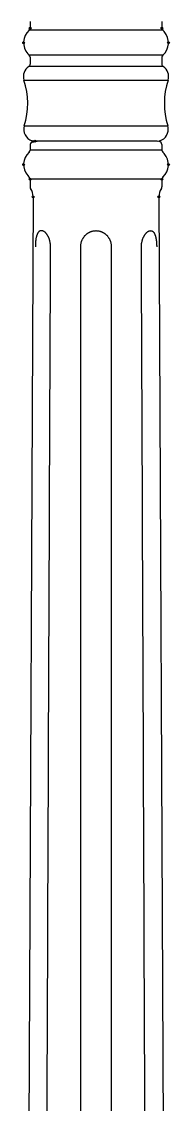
# Model space of a CAD drawing. Extents: x 0 to 129, y 0 to 366.
# Drawn here: x 42.4 to 54.1, y 85.4 to 170.7 of the extents above; entities that cross this region are included whole.
import ezdxf

# ---------------------------------------------------------------- set-up
doc = ezdxf.new("R2010")
doc.units = 0
doc.layers.add('LIVELLO_1', color=160, linetype='Continuous')

# ---------------------------------------------------------------- blocks, each defined once
blk = doc.blocks.new('AI9-BLK1')
at = {"layer": 'LIVELLO_1', "color": 7}
for p, q in [((-21.291, -12.751), (-21.291, -13.258)), ((-10.912, -12.751), (-10.912, -13.258)), ((-10.834, -13.432), (-21.368, -13.432)), ((-10.834, -15.391), (-21.368, -15.391)), ((-21.291, -15.562), (-21.291, -16.091)), ((-10.912, -15.562), (-10.912, -16.091)), ((-10.806, -16.288), (-21.398, -16.288)), ((-21.775, -17.354), (-10.429, -17.354)), ((-21.751, -20.973), (-10.451, -20.973)), ((-21.058, -22.2), (-20.747, -22.174)), ((-11.276, -22.174), (-20.927, -22.174)), ((-11.456, -22.174), (-20.747, -22.174)), ((-11.145, -22.2), (-11.456, -22.174)), ((-21.291, -22.434), (-21.291, -22.867)), ((-10.912, -22.867), (-21.291, -22.867)), ((-10.912, -22.434), (-10.912, -22.867)), ((-10.912, -25.173), (-21.291, -25.173)), ((-21.291, -25.173), (-21.291, -25.767)), ((-10.912, -25.173), (-10.912, -25.767)), ((-21.058, -26.562), (-21.524, -129.036)), ((-11.145, -26.562), (-10.679, -129.036))]:
    blk.add_line(p, q, dxfattribs=at)
for centre, radius in [((-21.29, -13.258), 0.0721), ((-20.926, -22.174), 0.072), ((-21.807, -24.018), 0.072)]:
    blk.add_circle(centre, radius, dxfattribs=at)
for centre, major_axis, ratio in [((-10.913, -13.258), (0.0731, 0), 0.980011), ((-21.807, -14.409), (-0.0017, -0.0736), 0.978654), ((-10.394, -14.409), (-0.0011, -0.0736), 0.987005), ((-21.059, -22.2), (0.0005, -0.0737), 0.976612), ((-10.394, -24.018), (0.0726, 0), 0.9847), ((-21.29, -25.173), (0.0721, 0), 0.932176), ((-10.913, -25.173), (0.0731, 0), 0.918765), ((-21.059, -26.56), (0.072, 0), 0.933042), ((-11.145, -26.562), (-0.0006, -0.0737), 0.977771)]:
    blk.add_ellipse(centre, major_axis=major_axis, ratio=ratio, dxfattribs=at)
for points, knots in [([(-21.368, -13.432), (-21.908, -13.911), (-21.959, -14.738), (-21.478, -15.28), (-21.442, -15.319), (-21.408, -15.354), (-21.368, -15.391)], [0, 0, 0, 0, 1, 1, 1, 2, 2, 2, 2]), ([(-10.834, -15.391), (-10.291, -14.91), (-10.245, -14.082), (-10.726, -13.54), (-10.759, -13.501), (-10.795, -13.464), (-10.834, -13.432)], [0, 0, 0, 0, 1, 1, 1, 2, 2, 2, 2]), ([(-21.751, -20.973), (-21.902, -21.465), (-21.624, -21.983), (-21.138, -22.137), (-21.067, -22.156), (-20.998, -22.169), (-20.927, -22.174)], [0, 0, 0, 0, 1, 1, 1, 2, 2, 2, 2]), ([(-11.276, -22.174), (-10.762, -22.137), (-10.378, -21.695), (-10.411, -21.181), (-10.417, -21.114), (-10.433, -21.042), (-10.451, -20.973)], [0, 0, 0, 0, 1, 1, 1, 2, 2, 2, 2]), ([(-21.368, -23.04), (-21.908, -23.521), (-21.955, -24.349), (-21.476, -24.889), (-21.442, -24.928), (-21.408, -24.965), (-21.368, -24.997)], [0, 0, 0, 0, 1, 1, 1, 2, 2, 2, 2]), ([(-10.834, -24.997), (-10.291, -24.516), (-10.245, -23.691), (-10.726, -23.151), (-10.759, -23.11), (-10.795, -23.077), (-10.834, -23.04)], [0, 0, 0, 0, 1, 1, 1, 2, 2, 2, 2]), ([(-19.68, -30.489), (-19.68, -30.441), (-19.68, -30.395), (-19.687, -30.35), (-19.691, -30.305), (-19.693, -30.263), (-19.7, -30.22), (-19.704, -30.187), (-19.711, -30.157), (-19.718, -30.122), (-19.72, -30.092), (-19.731, -30.058), (-19.738, -30.027), (-19.744, -30.005), (-19.746, -29.984), (-19.753, -29.96), (-19.765, -29.938), (-19.767, -29.917), (-19.773, -29.897), (-19.784, -29.873), (-19.791, -29.851), (-19.799, -29.834), (-19.807, -29.813), (-19.818, -29.791), (-19.824, -29.767), (-19.833, -29.745), (-19.844, -29.728), (-19.854, -29.706), (-19.864, -29.687), (-19.873, -29.665), (-19.884, -29.648), (-19.898, -29.628), (-19.907, -29.611), (-19.917, -29.592), (-19.926, -29.574), (-19.939, -29.559), (-19.951, -29.544), (-19.96, -29.526), (-19.971, -29.511), (-19.984, -29.496), (-19.993, -29.481), (-20.006, -29.468), (-20.017, -29.453), (-20.026, -29.44), (-20.04, -29.429), (-20.051, -29.416), (-20.059, -29.401), (-20.072, -29.39), (-20.084, -29.379), (-20.097, -29.368), (-20.106, -29.362), (-20.117, -29.351), (-20.131, -29.34), (-20.14, -29.334), (-20.15, -29.325), (-20.159, -29.312), (-20.172, -29.305), (-20.184, -29.299), (-20.193, -29.29), (-20.208, -29.286), (-20.217, -29.279), (-20.228, -29.275), (-20.241, -29.269), (-20.25, -29.262), (-20.261, -29.258), (-20.271, -29.253), (-20.284, -29.249), (-20.295, -29.245), (-20.303, -29.241), (-20.315, -29.241), (-20.324, -29.236), (-20.335, -29.234), (-20.343, -29.232), (-20.354, -29.23), (-20.364, -29.225), (-20.375, -29.225), (-20.383, -29.225), (-20.394, -29.223), (-20.403, -29.223), (-20.415, -29.223), (-20.424, -29.225), (-20.434, -29.225), (-20.441, -29.225), (-20.45, -29.23), (-20.461, -29.232), (-20.47, -29.232), (-20.481, -29.236), (-20.49, -29.236), (-20.501, -29.241), (-20.508, -29.245), (-20.517, -29.249), (-20.523, -29.253), (-20.534, -29.258), (-20.543, -29.262), (-20.55, -29.269), (-20.561, -29.275), (-20.57, -29.279), (-20.576, -29.286), (-20.587, -29.29), (-20.595, -29.299), (-20.603, -29.305), (-20.61, -29.312), (-20.621, -29.325), (-20.627, -29.334), (-20.634, -29.34), (-20.643, -29.351), (-20.65, -29.357), (-20.661, -29.368), (-20.667, -29.379), (-20.674, -29.39), (-20.68, -29.401), (-20.688, -29.416), (-20.699, -29.429), (-20.705, -29.44), (-20.712, -29.453), (-20.716, -29.468), (-20.723, -29.481), (-20.732, -29.496), (-20.739, -29.511), (-20.743, -29.526), (-20.747, -29.544), (-20.758, -29.561), (-20.765, -29.578), (-20.767, -29.596), (-20.773, -29.615), (-20.781, -29.63), (-20.785, -29.648), (-20.792, -29.665), (-20.798, -29.687), (-20.801, -29.709), (-20.807, -29.728), (-20.811, -29.747), (-20.814, -29.767), (-20.82, -29.791), (-20.825, -29.813), (-20.832, -29.834), (-20.832, -29.856), (-20.834, -29.878), (-20.841, -29.897), (-20.845, -29.919), (-20.847, -29.94), (-20.847, -29.962), (-20.851, -29.984), (-20.854, -30.005), (-20.858, -30.027), (-20.858, -30.058), (-20.865, -30.092), (-20.867, -30.125), (-20.867, -30.157), (-20.872, -30.19), (-20.874, -30.22), (-20.878, -30.265), (-20.878, -30.307), (-20.881, -30.35), (-20.881, -30.35), (-20.881, -30.489), (-20.881, -30.489)], [0, 0, 0, 0, 1, 1, 1, 2, 2, 2, 3, 3, 3, 4, 4, 4, 5, 5, 5, 6, 6, 6, 7, 7, 7, 8, 8, 8, 9, 9, 9, 10, 10, 10, 11, 11, 11, 12, 12, 12, 13, 13, 13, 14, 14, 14, 15, 15, 15, 16, 16, 16, 17, 17, 17, 18, 18, 18, 19, 19, 19, 20, 20, 20, 21, 21, 21, 22, 22, 22, 23, 23, 23, 24, 24, 24, 25, 25, 25, 26, 26, 26, 27, 27, 27, 28, 28, 28, 29, 29, 29, 30, 30, 30, 31, 31, 31, 32, 32, 32, 33, 33, 33, 34, 34, 34, 35, 35, 35, 36, 36, 36, 37, 37, 37, 38, 38, 38, 39, 39, 39, 40, 40, 40, 41, 41, 41, 42, 42, 42, 43, 43, 43, 44, 44, 44, 45, 45, 45, 46, 46, 46, 47, 47, 47, 48, 48, 48, 49, 49, 49, 50, 50, 50, 51, 51, 51, 52, 52, 52, 52]), ([(-17.301, -30.489), (-17.299, -30.445), (-17.299, -30.4), (-17.296, -30.359), (-17.292, -30.317), (-17.29, -30.279), (-17.279, -30.237), (-17.275, -30.207), (-17.266, -30.177), (-17.259, -30.146), (-17.248, -30.116), (-17.241, -30.088), (-17.233, -30.058), (-17.222, -30.036), (-17.214, -30.018), (-17.208, -29.997), (-17.201, -29.975), (-17.192, -29.953), (-17.182, -29.934), (-17.173, -29.912), (-17.161, -29.895), (-17.152, -29.873), (-17.141, -29.849), (-17.128, -29.83), (-17.114, -29.813), (-17.106, -29.793), (-17.093, -29.771), (-17.08, -29.752), (-17.068, -29.732), (-17.055, -29.715), (-17.04, -29.698), (-17.025, -29.676), (-17.013, -29.659), (-16.995, -29.641), (-16.981, -29.626), (-16.966, -29.609), (-16.949, -29.592), (-16.935, -29.574), (-16.919, -29.559), (-16.902, -29.544), (-16.886, -29.531), (-16.868, -29.511), (-16.853, -29.498), (-16.835, -29.485), (-16.82, -29.472), (-16.802, -29.459), (-16.786, -29.446), (-16.769, -29.433), (-16.748, -29.422), (-16.731, -29.409), (-16.716, -29.399), (-16.697, -29.388), (-16.682, -29.379), (-16.663, -29.368), (-16.644, -29.357), (-16.629, -29.351), (-16.608, -29.34), (-16.591, -29.334), (-16.576, -29.325), (-16.555, -29.316), (-16.538, -29.31), (-16.522, -29.303), (-16.504, -29.297), (-16.489, -29.29), (-16.471, -29.286), (-16.455, -29.279), (-16.443, -29.275), (-16.416, -29.269), (-16.396, -29.262), (-16.369, -29.258), (-16.345, -29.251), (-16.322, -29.245), (-16.298, -29.241), (-16.265, -29.236), (-16.236, -29.232), (-16.205, -29.23), (-16.167, -29.225), (-16.134, -29.225), (-16.1, -29.223)], [0, 0, 0, 0, 1, 1, 1, 2, 2, 2, 3, 3, 3, 4, 4, 4, 5, 5, 5, 6, 6, 6, 7, 7, 7, 8, 8, 8, 9, 9, 9, 10, 10, 10, 11, 11, 11, 12, 12, 12, 13, 13, 13, 14, 14, 14, 15, 15, 15, 16, 16, 16, 17, 17, 17, 18, 18, 18, 19, 19, 19, 20, 20, 20, 21, 21, 21, 22, 22, 22, 23, 23, 23, 24, 24, 24, 25, 25, 25, 26, 26, 26, 26]), ([(-16.1, -29.223), (-16.068, -29.225), (-16.032, -29.225), (-16, -29.23), (-15.967, -29.232), (-15.939, -29.236), (-15.905, -29.241), (-15.881, -29.245), (-15.858, -29.251), (-15.835, -29.258), (-15.812, -29.262), (-15.786, -29.269), (-15.765, -29.275), (-15.748, -29.279), (-15.732, -29.286), (-15.714, -29.29), (-15.699, -29.297), (-15.681, -29.303), (-15.661, -29.31), (-15.646, -29.316), (-15.628, -29.325), (-15.613, -29.334), (-15.594, -29.34), (-15.575, -29.351), (-15.562, -29.357), (-15.541, -29.366), (-15.524, -29.377), (-15.509, -29.388), (-15.488, -29.396), (-15.471, -29.409), (-15.454, -29.42), (-15.437, -29.433), (-15.417, -29.446), (-15.401, -29.459), (-15.384, -29.47), (-15.369, -29.485), (-15.35, -29.498), (-15.335, -29.511), (-15.317, -29.529), (-15.302, -29.544), (-15.289, -29.559), (-15.268, -29.574), (-15.255, -29.587), (-15.238, -29.604), (-15.221, -29.622), (-15.208, -29.639), (-15.191, -29.657), (-15.177, -29.674), (-15.164, -29.695), (-15.151, -29.715), (-15.135, -29.732), (-15.124, -29.752), (-15.111, -29.771), (-15.098, -29.791), (-15.084, -29.813), (-15.075, -29.83), (-15.062, -29.849), (-15.051, -29.873), (-15.042, -29.895), (-15.031, -29.912), (-15.022, -29.934), (-15.011, -29.953), (-15, -29.975), (-14.993, -29.997), (-14.986, -30.016), (-14.978, -30.036), (-14.971, -30.058), (-14.96, -30.088), (-14.952, -30.116), (-14.944, -30.146), (-14.938, -30.177), (-14.931, -30.207), (-14.924, -30.237), (-14.914, -30.279), (-14.912, -30.317), (-14.905, -30.359), (-14.9, -30.4), (-14.9, -30.445), (-14.9, -30.489)], [0, 0, 0, 0, 1, 1, 1, 2, 2, 2, 3, 3, 3, 4, 4, 4, 5, 5, 5, 6, 6, 6, 7, 7, 7, 8, 8, 8, 9, 9, 9, 10, 10, 10, 11, 11, 11, 12, 12, 12, 13, 13, 13, 14, 14, 14, 15, 15, 15, 16, 16, 16, 17, 17, 17, 18, 18, 18, 19, 19, 19, 20, 20, 20, 21, 21, 21, 22, 22, 22, 23, 23, 23, 24, 24, 24, 25, 25, 25, 26, 26, 26, 26]), ([(-12.523, -30.489), (-12.523, -30.441), (-12.519, -30.395), (-12.517, -30.35), (-12.517, -30.305), (-12.51, -30.263), (-12.504, -30.22), (-12.498, -30.185), (-12.492, -30.157), (-12.486, -30.122), (-12.479, -30.088), (-12.472, -30.058), (-12.466, -30.027), (-12.46, -30.005), (-12.452, -29.984), (-12.445, -29.96), (-12.439, -29.938), (-12.432, -29.917), (-12.426, -29.895), (-12.417, -29.873), (-12.413, -29.851), (-12.403, -29.83), (-12.392, -29.81), (-12.384, -29.791), (-12.377, -29.767), (-12.371, -29.745), (-12.359, -29.726), (-12.346, -29.706), (-12.339, -29.685), (-12.326, -29.665), (-12.318, -29.646), (-12.306, -29.628), (-12.297, -29.611), (-12.286, -29.592), (-12.273, -29.574), (-12.263, -29.559), (-12.252, -29.542), (-12.244, -29.526), (-12.231, -29.511), (-12.219, -29.496), (-12.21, -29.481), (-12.197, -29.468), (-12.187, -29.453), (-12.172, -29.44), (-12.162, -29.429), (-12.153, -29.416), (-12.14, -29.401), (-12.128, -29.39), (-12.115, -29.379), (-12.106, -29.37), (-12.095, -29.362), (-12.087, -29.351), (-12.075, -29.34), (-12.062, -29.334), (-12.049, -29.325), (-12.04, -29.312), (-12.028, -29.305), (-12.02, -29.299), (-12.009, -29.29), (-11.996, -29.286), (-11.986, -29.279), (-11.975, -29.275), (-11.967, -29.269), (-11.953, -29.262), (-11.942, -29.258), (-11.933, -29.253), (-11.92, -29.249), (-11.913, -29.245), (-11.9, -29.243), (-11.889, -29.241), (-11.882, -29.236), (-11.869, -29.234), (-11.86, -29.232), (-11.848, -29.23), (-11.84, -29.225), (-11.829, -29.225), (-11.82, -29.225), (-11.809, -29.223), (-11.8, -29.223), (-11.789, -29.223), (-11.78, -29.225), (-11.769, -29.225), (-11.759, -29.225), (-11.753, -29.23), (-11.74, -29.232), (-11.733, -29.234), (-11.723, -29.236), (-11.713, -29.241), (-11.702, -29.241), (-11.696, -29.245), (-11.687, -29.249), (-11.676, -29.253), (-11.666, -29.258), (-11.66, -29.262), (-11.649, -29.269), (-11.643, -29.275), (-11.634, -29.279), (-11.623, -29.286), (-11.613, -29.29), (-11.607, -29.299), (-11.598, -29.305), (-11.589, -29.312), (-11.585, -29.325), (-11.576, -29.334), (-11.564, -29.34), (-11.558, -29.351), (-11.551, -29.362), (-11.545, -29.368), (-11.536, -29.379), (-11.529, -29.39), (-11.522, -29.401), (-11.511, -29.416), (-11.509, -29.429), (-11.498, -29.44), (-11.492, -29.453), (-11.485, -29.468), (-11.478, -29.481), (-11.471, -29.496), (-11.465, -29.511), (-11.458, -29.529), (-11.456, -29.544), (-11.445, -29.561), (-11.443, -29.578), (-11.435, -29.596), (-11.429, -29.615), (-11.423, -29.63), (-11.416, -29.648), (-11.412, -29.665), (-11.409, -29.687), (-11.403, -29.709), (-11.399, -29.728), (-11.392, -29.747), (-11.389, -29.767), (-11.382, -29.791), (-11.378, -29.813), (-11.376, -29.834), (-11.37, -29.856), (-11.365, -29.878), (-11.365, -29.897), (-11.359, -29.919), (-11.356, -29.94), (-11.352, -29.962), (-11.35, -29.986), (-11.35, -30.005), (-11.346, -30.027), (-11.342, -30.062), (-11.338, -30.092), (-11.336, -30.125), (-11.331, -30.157), (-11.331, -30.19), (-11.329, -30.22), (-11.325, -30.265), (-11.325, -30.307), (-11.323, -30.35), (-11.323, -30.395), (-11.319, -30.441), (-11.319, -30.489)], [0, 0, 0, 0, 1, 1, 1, 2, 2, 2, 3, 3, 3, 4, 4, 4, 5, 5, 5, 6, 6, 6, 7, 7, 7, 8, 8, 8, 9, 9, 9, 10, 10, 10, 11, 11, 11, 12, 12, 12, 13, 13, 13, 14, 14, 14, 15, 15, 15, 16, 16, 16, 17, 17, 17, 18, 18, 18, 19, 19, 19, 20, 20, 20, 21, 21, 21, 22, 22, 22, 23, 23, 23, 24, 24, 24, 25, 25, 25, 26, 26, 26, 27, 27, 27, 28, 28, 28, 29, 29, 29, 30, 30, 30, 31, 31, 31, 32, 32, 32, 33, 33, 33, 34, 34, 34, 35, 35, 35, 36, 36, 36, 37, 37, 37, 38, 38, 38, 39, 39, 39, 40, 40, 40, 41, 41, 41, 42, 42, 42, 43, 43, 43, 44, 44, 44, 45, 45, 45, 46, 46, 46, 47, 47, 47, 48, 48, 48, 49, 49, 49, 50, 50, 50, 51, 51, 51, 52, 52, 52, 52]), ([(-20.064, -126.347), (-20, -110.371), (-19.937, -94.394), (-19.873, -78.42), (-19.811, -62.442), (-19.746, -46.467), (-19.68, -30.489)], [0, 0, 0, 0, 1, 1, 1, 2, 2, 2, 2]), ([(-17.307, -126.347), (-17.307, -110.371), (-17.305, -94.394), (-17.305, -78.42), (-17.305, -62.442), (-17.301, -46.467), (-17.301, -30.489)], [0, 0, 0, 0, 1, 1, 1, 2, 2, 2, 2]), ([(-14.9, -30.489), (-14.9, -46.467), (-14.9, -62.442), (-14.897, -78.42), (-14.897, -94.394), (-14.897, -110.371), (-14.893, -126.347)], [0, 0, 0, 0, 1, 1, 1, 2, 2, 2, 2]), ([(-12.14, -126.347), (-12.204, -110.371), (-12.266, -94.394), (-12.331, -78.42), (-12.392, -62.442), (-12.457, -46.467), (-12.523, -30.489)], [0, 0, 0, 0, 1, 1, 1, 2, 2, 2, 2])]:
    blk.add_open_spline(points, degree=3, knots=knots, dxfattribs=at)
for points in [[(-21.368, -13.432), (-21.317, -13.386), (-21.291, -13.323), (-21.291, -13.258)], [(-10.912, -13.258), (-10.912, -13.323), (-10.886, -13.386), (-10.834, -13.432)], [(-21.398, -16.288), (-21.332, -16.242), (-21.291, -16.169), (-21.291, -16.091)], [(-21.291, -15.562), (-21.291, -15.495), (-21.317, -15.432), (-21.368, -15.391)], [(-10.834, -15.391), (-10.886, -15.432), (-10.912, -15.495), (-10.912, -15.562)], [(-10.912, -16.091), (-10.912, -16.169), (-10.872, -16.242), (-10.806, -16.288)], [(-21.398, -16.288), (-21.749, -16.518), (-21.906, -16.953), (-21.775, -17.354)], [(-10.429, -17.354), (-10.298, -16.953), (-10.451, -16.518), (-10.806, -16.288)], [(-21.751, -20.973), (-21.385, -19.792), (-21.395, -18.528), (-21.775, -17.354)], [(-10.429, -17.354), (-10.806, -18.528), (-10.815, -19.792), (-10.451, -20.973)], [(-21.368, -23.04), (-21.317, -22.995), (-21.291, -22.932), (-21.291, -22.867)], [(-21.058, -22.2), (-21.186, -22.2), (-21.291, -22.306), (-21.291, -22.434)], [(-10.912, -22.434), (-10.912, -22.306), (-11.014, -22.2), (-11.145, -22.2)], [(-10.912, -22.867), (-10.912, -22.932), (-10.886, -22.995), (-10.834, -23.04)], [(-21.291, -25.173), (-21.291, -25.106), (-21.317, -25.039), (-21.368, -24.997)], [(-10.834, -24.997), (-10.886, -25.039), (-10.912, -25.106), (-10.912, -25.173)], [(-21.291, -25.767), (-21.291, -25.812), (-21.277, -25.853), (-21.253, -25.888)], [(-21.058, -26.562), (-21.058, -26.324), (-21.127, -26.094), (-21.253, -25.888)], [(-10.948, -25.888), (-11.079, -26.094), (-11.145, -26.324), (-11.145, -26.562)], [(-10.948, -25.888), (-10.925, -25.853), (-10.912, -25.812), (-10.912, -25.767)]]:
    blk.add_open_spline(points, degree=3, dxfattribs=at)

msp = doc.modelspace()

# ---------------------------------------------------------------- block references
at = {"layer": 'LIVELLO_1', "color": 7}
msp.add_blockref('AI9-BLK1', (64.394519, 183.446598), dxfattribs=at)

doc.saveas('drawing.dxf')
